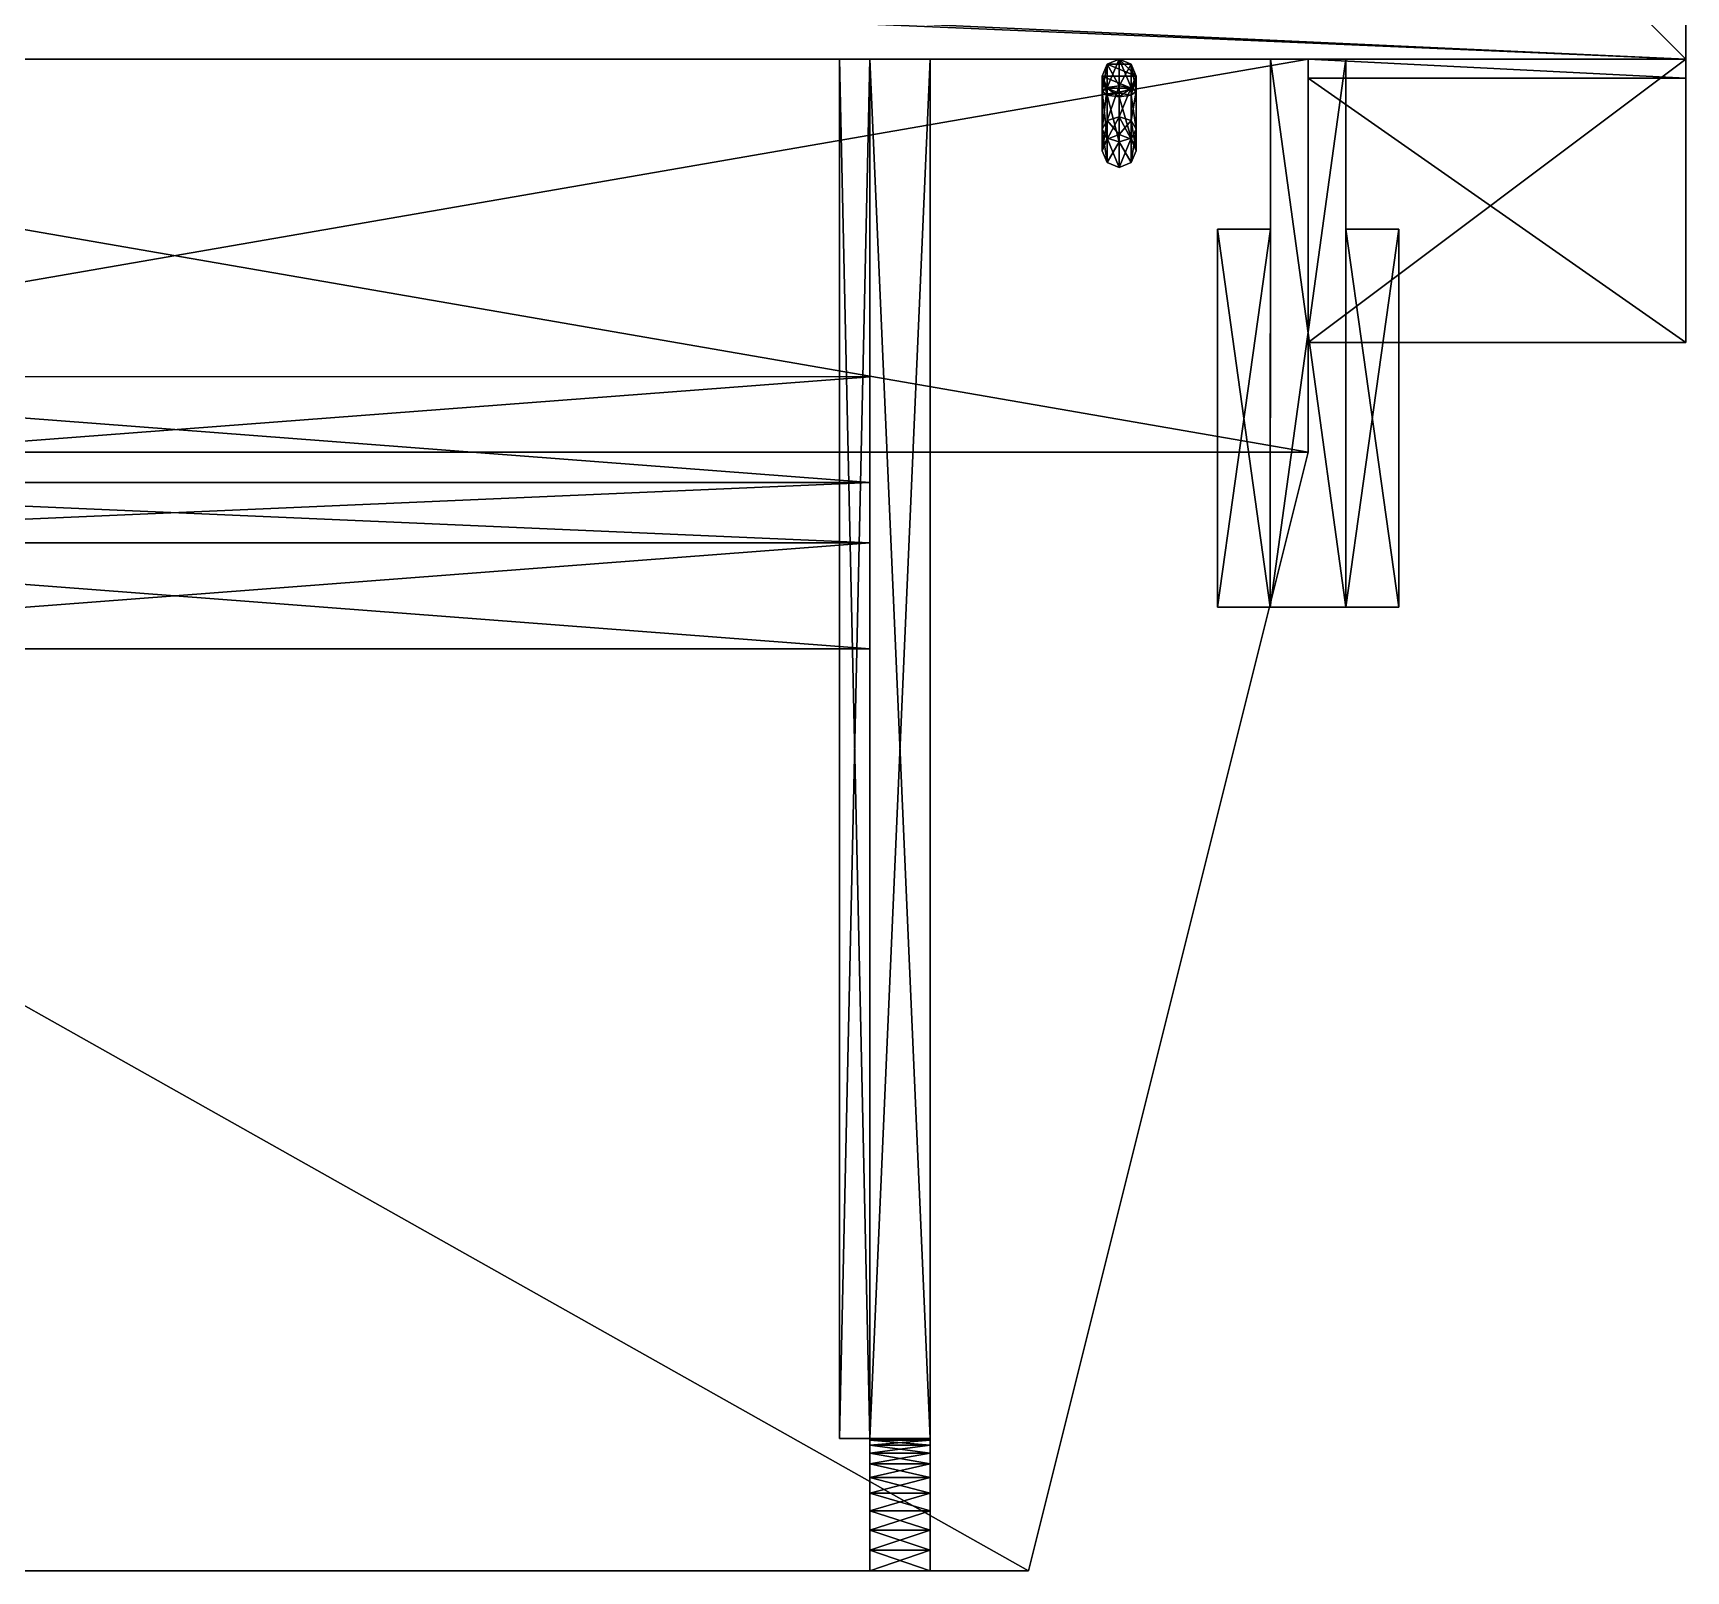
# Model space of a CAD drawing. Header units: millimetres. Extents: x 32280 to 33650, y 8700 to 10100.
# Drawn here: x 32762.5 to 33200, y 8700 to 9106.9 of the extents above; entities that cross this region are included whole.
import ezdxf

# ---------------------------------------------------------------- set-up
doc = ezdxf.new("R2010")
doc.units = ezdxf.units.MM
for name, color, linetype in [('1', 7, 'Continuous'), ('100', 7, 'Continuous'), ('14', 7, 'Continuous'), ('2', 7, 'Continuous'), ('21', 7, 'Continuous'), ('4', 7, 'Continuous'), ('42', 7, 'Continuous'), ('7', 7, 'Continuous'), ('9', 7, 'Continuous'), ('99', 7, 'Continuous')]:
    doc.layers.add(name, color=color, linetype=linetype)

msp = doc.modelspace()

# ---------------------------------------------------------------- meshes
at = {"layer": '1', "color": 251, "true_color": 0x666666}
mesh = msp.add_polyface(dxfattribs=at)
corners = [(32616, 8988, 20250), (32616, 8988, 20300), (32984, 8987.99, 20300), (32984, 8987.99, 20250), (32616, 9016, 20300), (32984, 9015.99, 20300), (32616, 9016, 20250), (32984, 9015.99, 20250)]
mesh.append_faces([[corners[k] for k in face] for face in [(0, 2, 3, 3), (1, 5, 2, 2), (4, 7, 5, 5), (6, 3, 7, 7), (1, 6, 4, 4), (3, 5, 7, 7)]], dxfattribs={"vtx0": -1, "color": 251})
mesh.append_faces([[corners[k] for k in face] for face in [(0, 1, 2, 2), (1, 4, 5, 5), (4, 6, 7, 7), (6, 0, 3, 3), (1, 0, 6, 6), (3, 2, 5, 5)]], dxfattribs={"vtx2": -1, "vtx3": -1, "color": 251})
mesh = msp.add_polyface(dxfattribs=at)
corners = [(32616, 8988, 20960), (32616, 8988, 21010), (32984, 8987.99, 21010), (32984, 8987.99, 20960), (32616, 9016, 21010), (32984, 9015.99, 21010), (32616, 9016, 20960), (32984, 9015.99, 20960)]
mesh.append_faces([[corners[k] for k in face] for face in [(0, 2, 3, 3), (1, 5, 2, 2), (4, 7, 5, 5), (6, 3, 7, 7), (1, 6, 4, 4), (3, 5, 7, 7)]], dxfattribs={"vtx0": -1, "color": 251})
mesh.append_faces([[corners[k] for k in face] for face in [(0, 1, 2, 2), (1, 4, 5, 5), (4, 6, 7, 7), (6, 0, 3, 3), (1, 0, 6, 6), (3, 2, 5, 5)]], dxfattribs={"vtx2": -1, "vtx3": -1, "color": 251})
mesh = msp.add_polyface(dxfattribs=at)
corners = [(32616, 8944, 20250), (32616, 8944, 20300), (32984, 8943.99, 20300), (32984, 8943.99, 20250), (32616, 8972, 20300), (32984, 8971.99, 20300), (32616, 8972, 20250), (32984, 8971.99, 20250)]
mesh.append_faces([[corners[k] for k in face] for face in [(0, 2, 3, 3), (1, 5, 2, 2), (4, 7, 5, 5), (6, 3, 7, 7), (1, 6, 4, 4), (3, 5, 7, 7)]], dxfattribs={"vtx0": -1, "color": 251})
mesh.append_faces([[corners[k] for k in face] for face in [(0, 1, 2, 2), (1, 4, 5, 5), (4, 6, 7, 7), (6, 0, 3, 3), (1, 0, 6, 6), (3, 2, 5, 5)]], dxfattribs={"vtx2": -1, "vtx3": -1, "color": 251})
mesh = msp.add_polyface(dxfattribs=at)
corners = [(32616, 8944, 20960), (32616, 8944, 21010), (32984, 8943.99, 21010), (32984, 8943.99, 20960), (32616, 8972, 21010), (32984, 8971.99, 21010), (32616, 8972, 20960), (32984, 8971.99, 20960)]
mesh.append_faces([[corners[k] for k in face] for face in [(0, 2, 3, 3), (1, 5, 2, 2), (4, 7, 5, 5), (6, 3, 7, 7), (1, 6, 4, 4), (3, 5, 7, 7)]], dxfattribs={"vtx0": -1, "color": 251})
mesh.append_faces([[corners[k] for k in face] for face in [(0, 1, 2, 2), (1, 4, 5, 5), (4, 6, 7, 7), (6, 0, 3, 3), (1, 0, 6, 6), (3, 2, 5, 5)]], dxfattribs={"vtx2": -1, "vtx3": -1, "color": 251})
at = {"layer": '100', "color": 28, "true_color": 0x661414}
mesh = msp.add_polyface(dxfattribs=at)
corners = [(32616, 8972, 20985), (32616, 8972, 20275), (32616, 8988, 20275), (32616, 8988, 20985), (32984, 8972, 20275), (32984, 8988, 20275), (32984, 8972, 20985), (32984, 8988, 20985)]
mesh.append_faces([[corners[k] for k in face] for face in [(0, 2, 3, 3), (1, 5, 2, 2), (4, 7, 5, 5), (6, 3, 7, 7), (1, 6, 4, 4), (3, 5, 7, 7)]], dxfattribs={"vtx0": -1, "color": 28})
mesh.append_faces([[corners[k] for k in face] for face in [(0, 1, 2, 2), (1, 4, 5, 5), (4, 6, 7, 7), (6, 0, 3, 3), (1, 0, 6, 6), (3, 2, 5, 5)]], dxfattribs={"vtx2": -1, "vtx3": -1, "color": 28})
at = {"layer": '14', "color": 159, "true_color": 0x293d66}
mesh = msp.add_polyface(dxfattribs=at)
corners = [(33075.99, 8955.01, 17395), (33075.99, 8955.01, 18070), (33089.99, 8955.01, 18070), (33089.99, 8955.01, 17395), (33076, 9055.01, 18070), (33090, 9055.01, 18070), (33076, 9055.01, 17395), (33090, 9055.01, 17395)]
mesh.append_faces([[corners[k] for k in face] for face in [(0, 2, 3, 3), (1, 5, 2, 2), (4, 7, 5, 5), (6, 3, 7, 7), (1, 6, 4, 4), (3, 5, 7, 7)]], dxfattribs={"vtx0": -1, "color": 159})
mesh.append_faces([[corners[k] for k in face] for face in [(0, 1, 2, 2), (1, 4, 5, 5), (4, 6, 7, 7), (6, 0, 3, 3), (1, 0, 6, 6), (3, 2, 5, 5)]], dxfattribs={"vtx2": -1, "vtx3": -1, "color": 159})
mesh = msp.add_polyface(dxfattribs=at)
corners = [(33109.99, 8955, 17395), (33109.99, 8955, 18070), (33123.99, 8955, 18070), (33123.99, 8955, 17395), (33110, 9055, 18070), (33124, 9055, 18070), (33110, 9055, 17395), (33124, 9055, 17395)]
mesh.append_faces([[corners[k] for k in face] for face in [(0, 2, 3, 3), (1, 5, 2, 2), (4, 7, 5, 5), (6, 3, 7, 7), (1, 6, 4, 4), (3, 5, 7, 7)]], dxfattribs={"vtx0": -1, "color": 159})
mesh.append_faces([[corners[k] for k in face] for face in [(0, 1, 2, 2), (1, 4, 5, 5), (4, 6, 7, 7), (6, 0, 3, 3), (1, 0, 6, 6), (3, 2, 5, 5)]], dxfattribs={"vtx2": -1, "vtx3": -1, "color": 159})
at = {"layer": '2', "color": 28, "true_color": 0x661414}
mesh = msp.add_polyface(dxfattribs=at)
corners = [(33054.51, 9095.5, 21598.62), (33053.2, 9092.31, 21598.62), (33053.2, 9092.31, 21630), (33054.51, 9095.5, 21630), (33050.01, 9091, 21598.62), (33050.01, 9091, 21630), (33046.83, 9092.31, 21598.62), (33046.83, 9092.31, 21630), (33045.51, 9095.5, 21598.62), (33045.51, 9095.5, 21630), (33046.83, 9098.68, 21598.62), (33046.83, 9098.68, 21630), (33050.01, 9100, 21598.62), (33050.01, 9100, 21630), (33053.2, 9098.68, 21598.62), (33053.2, 9098.68, 21630), (33054.51, 9095.5, 21594.39), (33053.2, 9092.31, 21596.67), (33050.01, 9091, 21597.61), (33046.83, 9092.31, 21596.67), (33045.51, 9095.5, 21594.39), (33046.83, 9098.68, 21592.11), (33050.01, 9100, 21591.16), (33053.2, 9098.68, 21592.11), (33054.51, 9091.48, 21593.03), (33053.2, 9090.46, 21596.04), (33050.01, 9090.04, 21597.29), (33046.83, 9090.46, 21596.04), (33045.51, 9091.48, 21593.03), (33046.83, 9092.51, 21590.01), (33050.01, 9092.93, 21588.77), (33053.2, 9092.51, 21590.01), (33046.83, 9083.78, 21584.35), (33050.01, 9084.75, 21583.45), (33045.51, 9081.44, 21586.51), (33046.83, 9079.11, 21588.67), (33050.01, 9078.14, 21589.56), (33053.2, 9079.11, 21588.67), (33054.51, 9081.44, 21586.51), (33053.2, 9083.78, 21584.35), (33050.01, 9080.09, 21574.88), (33053.2, 9078.81, 21575.2), (33054.51, 9075.73, 21575.99), (33053.2, 9072.64, 21576.77), (33050.01, 9071.37, 21577.09), (33046.83, 9072.64, 21576.77), (33045.51, 9075.73, 21575.99), (33046.83, 9078.81, 21575.2), (33050.01, 9080.09, 21565.12), (33053.2, 9078.81, 21564.8), (33054.51, 9075.73, 21564.01), (33053.2, 9072.65, 21563.23), (33050.01, 9071.37, 21562.9), (33046.83, 9072.65, 21563.23), (33045.51, 9075.73, 21564.01), (33046.83, 9078.81, 21564.8), (33050.01, 9084.75, 21556.55), (33053.2, 9083.78, 21555.65), (33054.51, 9081.44, 21553.49), (33053.2, 9079.11, 21551.33), (33050.01, 9078.14, 21550.44), (33046.83, 9079.11, 21551.33), (33045.51, 9081.44, 21553.49), (33046.83, 9083.78, 21555.65), (33050.01, 9092.93, 21551.23), (33053.2, 9092.51, 21549.99), (33054.51, 9091.49, 21546.97), (33053.2, 9090.47, 21543.96), (33050.01, 9090.04, 21542.71), (33046.83, 9090.47, 21543.96), (33045.51, 9091.49, 21546.97), (33046.83, 9092.51, 21549.99), (33054.51, 9095.5, 21545.61), (33053.2, 9092.32, 21543.33), (33050.01, 9091, 21542.39), (33046.83, 9092.32, 21543.33), (33045.51, 9095.5, 21545.61), (33046.83, 9098.68, 21547.89), (33050.01, 9100, 21548.84), (33053.2, 9098.68, 21547.89), (33054.51, 9095.5, 21541.37), (33053.2, 9092.32, 21541.37), (33050.01, 9091, 21541.37), (33046.83, 9092.32, 21541.37), (33045.51, 9095.5, 21541.37), (33046.83, 9098.68, 21541.37), (33050.01, 9100, 21541.37), (33053.2, 9098.68, 21541.37), (33054.51, 9095.5, 21510), (33053.2, 9092.32, 21510), (33050.01, 9091, 21510), (33046.83, 9092.32, 21510), (33045.51, 9095.5, 21510), (33046.83, 9098.68, 21510), (33050.01, 9100, 21510), (33053.2, 9098.68, 21510)]
mesh.append_faces([[corners[k] for k in face] for face in [(0, 2, 3, 3), (1, 5, 2, 2), (4, 7, 5, 5), (6, 9, 7, 7), (8, 11, 9, 9), (10, 13, 11, 11), (12, 15, 13, 13), (14, 3, 15, 15), (3, 13, 15, 15), (7, 2, 5, 5), (16, 1, 0, 0), (17, 4, 1, 1), (18, 6, 4, 4), (19, 8, 6, 6), (20, 10, 8, 8), (21, 12, 10, 10), (22, 14, 12, 12), (23, 0, 14, 14), (24, 17, 16, 16), (25, 18, 17, 17), (26, 19, 18, 18), (27, 20, 19, 19), (28, 21, 20, 20), (29, 22, 21, 21), (30, 23, 22, 22), (31, 16, 23, 23), (32, 30, 29, 29), (34, 29, 28, 28), (35, 28, 27, 27), (36, 27, 26, 26), (37, 26, 25, 25), (38, 25, 24, 24), (39, 24, 31, 31), (33, 31, 30, 30), (33, 41, 39, 39), (39, 42, 38, 38), (38, 43, 37, 37), (37, 44, 36, 36), (36, 45, 35, 35), (35, 46, 34, 34), (34, 47, 32, 32), (32, 40, 33, 33), (40, 49, 41, 41), (41, 50, 42, 42), (42, 51, 43, 43), (43, 52, 44, 44), (44, 53, 45, 45), (45, 54, 46, 46), (46, 55, 47, 47), (47, 48, 40, 40), (48, 57, 49, 49), (49, 58, 50, 50), (50, 59, 51, 51), (51, 60, 52, 52), (52, 61, 53, 53), (53, 62, 54, 54), (54, 63, 55, 55), (55, 56, 48, 48), (56, 65, 57, 57), (57, 66, 58, 58), (58, 67, 59, 59), (59, 68, 60, 60), (60, 69, 61, 61), (61, 70, 62, 62), (62, 71, 63, 63), (63, 64, 56, 56), (72, 67, 66, 66), (73, 68, 67, 67), (74, 69, 68, 68), (75, 70, 69, 69), (76, 71, 70, 70), (77, 64, 71, 71), (78, 65, 64, 64), (79, 66, 65, 65), (80, 73, 72, 72), (81, 74, 73, 73), (82, 75, 74, 74), (83, 76, 75, 75), (84, 77, 76, 76), (85, 78, 77, 77), (86, 79, 78, 78), (87, 72, 79, 79), (88, 81, 80, 80), (89, 82, 81, 81), (90, 83, 82, 82), (91, 84, 83, 83), (92, 85, 84, 84), (93, 86, 85, 85), (94, 87, 86, 86), (95, 80, 87, 87), (89, 91, 90, 90), (93, 95, 94, 94)]], dxfattribs={"vtx0": -1, "color": 28})
mesh.append_faces([[corners[k] for k in face] for face in [(13, 3, 11, 11), (11, 3, 9, 9), (9, 2, 7, 7), (91, 89, 92, 92), (92, 88, 93, 93)]], dxfattribs={"vtx0": -1, "vtx1": -1, "color": 28})
mesh.append_faces([[corners[k] for k in face] for face in [(9, 3, 2, 2), (92, 89, 88, 88), (93, 88, 95, 95)]], dxfattribs={"vtx0": -1, "vtx2": -1, "vtx3": -1, "color": 28})
mesh.append_faces([[corners[k] for k in face] for face in [(0, 1, 2, 2), (1, 4, 5, 5), (4, 6, 7, 7), (6, 8, 9, 9), (8, 10, 11, 11), (10, 12, 13, 13), (12, 14, 15, 15), (14, 0, 3, 3), (16, 17, 1, 1), (17, 18, 4, 4), (18, 19, 6, 6), (19, 20, 8, 8), (20, 21, 10, 10), (21, 22, 12, 12), (22, 23, 14, 14), (23, 16, 0, 0), (24, 25, 17, 17), (25, 26, 18, 18), (26, 27, 19, 19), (27, 28, 20, 20), (28, 29, 21, 21), (29, 30, 22, 22), (30, 31, 23, 23), (31, 24, 16, 16), (32, 33, 30, 30), (34, 32, 29, 29), (35, 34, 28, 28), (36, 35, 27, 27), (37, 36, 26, 26), (38, 37, 25, 25), (39, 38, 24, 24), (33, 39, 31, 31), (33, 40, 41, 41), (39, 41, 42, 42), (38, 42, 43, 43), (37, 43, 44, 44), (36, 44, 45, 45), (35, 45, 46, 46), (34, 46, 47, 47), (32, 47, 40, 40), (40, 48, 49, 49), (41, 49, 50, 50), (42, 50, 51, 51), (43, 51, 52, 52), (44, 52, 53, 53), (45, 53, 54, 54), (46, 54, 55, 55), (47, 55, 48, 48), (48, 56, 57, 57), (49, 57, 58, 58), (50, 58, 59, 59), (51, 59, 60, 60), (52, 60, 61, 61), (53, 61, 62, 62), (54, 62, 63, 63), (55, 63, 56, 56), (56, 64, 65, 65), (57, 65, 66, 66), (58, 66, 67, 67), (59, 67, 68, 68), (60, 68, 69, 69), (61, 69, 70, 70), (62, 70, 71, 71), (63, 71, 64, 64), (72, 73, 67, 67), (73, 74, 68, 68), (74, 75, 69, 69), (75, 76, 70, 70), (76, 77, 71, 71), (77, 78, 64, 64), (78, 79, 65, 65), (79, 72, 66, 66), (80, 81, 73, 73), (81, 82, 74, 74), (82, 83, 75, 75), (83, 84, 76, 76), (84, 85, 77, 77), (85, 86, 78, 78), (86, 87, 79, 79), (87, 80, 72, 72), (88, 89, 81, 81), (89, 90, 82, 82), (90, 91, 83, 83), (91, 92, 84, 84), (92, 93, 85, 85), (93, 94, 86, 86), (94, 95, 87, 87), (95, 88, 80, 80)]], dxfattribs={"vtx2": -1, "vtx3": -1, "color": 28})
mesh = msp.add_polyface(dxfattribs=at)
corners = [(33054.51, 9095.5, 22198.62), (33053.2, 9092.31, 22198.62), (33053.2, 9092.31, 22230), (33054.51, 9095.5, 22230), (33050.01, 9091, 22198.62), (33050.01, 9091, 22230), (33046.83, 9092.31, 22198.62), (33046.83, 9092.31, 22230), (33045.51, 9095.5, 22198.62), (33045.51, 9095.5, 22230), (33046.83, 9098.68, 22198.62), (33046.83, 9098.68, 22230), (33050.01, 9100, 22198.62), (33050.01, 9100, 22230), (33053.2, 9098.68, 22198.62), (33053.2, 9098.68, 22230), (33054.51, 9095.5, 22194.39), (33053.2, 9092.31, 22196.67), (33050.01, 9091, 22197.61), (33046.83, 9092.31, 22196.67), (33045.51, 9095.5, 22194.39), (33046.83, 9098.68, 22192.11), (33050.01, 9100, 22191.16), (33053.2, 9098.68, 22192.11), (33054.51, 9091.48, 22193.03), (33053.2, 9090.46, 22196.04), (33050.01, 9090.04, 22197.29), (33046.83, 9090.46, 22196.04), (33045.51, 9091.48, 22193.03), (33046.83, 9092.51, 22190.01), (33050.01, 9092.93, 22188.77), (33053.2, 9092.51, 22190.01), (33046.83, 9083.78, 22184.35), (33050.01, 9084.75, 22183.45), (33045.51, 9081.44, 22186.51), (33046.83, 9079.11, 22188.67), (33050.01, 9078.14, 22189.56), (33053.2, 9079.11, 22188.67), (33054.51, 9081.44, 22186.51), (33053.2, 9083.78, 22184.35), (33050.01, 9080.09, 22174.88), (33053.2, 9078.81, 22175.2), (33054.51, 9075.73, 22175.99), (33053.2, 9072.64, 22176.77), (33050.01, 9071.37, 22177.09), (33046.83, 9072.64, 22176.77), (33045.51, 9075.73, 22175.99), (33046.83, 9078.81, 22175.2), (33050.01, 9080.09, 22165.12), (33053.2, 9078.81, 22164.8), (33054.51, 9075.73, 22164.01), (33053.2, 9072.65, 22163.23), (33050.01, 9071.37, 22162.9), (33046.83, 9072.65, 22163.23), (33045.51, 9075.73, 22164.01), (33046.83, 9078.81, 22164.8), (33050.01, 9084.75, 22156.55), (33053.2, 9083.78, 22155.65), (33054.51, 9081.44, 22153.49), (33053.2, 9079.11, 22151.33), (33050.01, 9078.14, 22150.44), (33046.83, 9079.11, 22151.33), (33045.51, 9081.44, 22153.49), (33046.83, 9083.78, 22155.65), (33050.01, 9092.93, 22151.23), (33053.2, 9092.51, 22149.99), (33054.51, 9091.49, 22146.97), (33053.2, 9090.47, 22143.96), (33050.01, 9090.04, 22142.71), (33046.83, 9090.47, 22143.96), (33045.51, 9091.49, 22146.97), (33046.83, 9092.51, 22149.99), (33054.51, 9095.5, 22145.61), (33053.2, 9092.32, 22143.33), (33050.01, 9091, 22142.39), (33046.83, 9092.32, 22143.33), (33045.51, 9095.5, 22145.61), (33046.83, 9098.68, 22147.89), (33050.01, 9100, 22148.84), (33053.2, 9098.68, 22147.89), (33054.51, 9095.5, 22141.37), (33053.2, 9092.32, 22141.37), (33050.01, 9091, 22141.37), (33046.83, 9092.32, 22141.37), (33045.51, 9095.5, 22141.37), (33046.83, 9098.68, 22141.37), (33050.01, 9100, 22141.37), (33053.2, 9098.68, 22141.37), (33054.51, 9095.5, 22110), (33053.2, 9092.32, 22110), (33050.01, 9091, 22110), (33046.83, 9092.32, 22110), (33045.51, 9095.5, 22110), (33046.83, 9098.68, 22110), (33050.01, 9100, 22110), (33053.2, 9098.68, 22110)]
mesh.append_faces([[corners[k] for k in face] for face in [(0, 2, 3, 3), (1, 5, 2, 2), (4, 7, 5, 5), (6, 9, 7, 7), (8, 11, 9, 9), (10, 13, 11, 11), (12, 15, 13, 13), (14, 3, 15, 15), (3, 13, 15, 15), (7, 2, 5, 5), (16, 1, 0, 0), (17, 4, 1, 1), (18, 6, 4, 4), (19, 8, 6, 6), (20, 10, 8, 8), (21, 12, 10, 10), (22, 14, 12, 12), (23, 0, 14, 14), (24, 17, 16, 16), (25, 18, 17, 17), (26, 19, 18, 18), (27, 20, 19, 19), (28, 21, 20, 20), (29, 22, 21, 21), (30, 23, 22, 22), (31, 16, 23, 23), (32, 30, 29, 29), (34, 29, 28, 28), (35, 28, 27, 27), (36, 27, 26, 26), (37, 26, 25, 25), (38, 25, 24, 24), (39, 24, 31, 31), (33, 31, 30, 30), (33, 41, 39, 39), (39, 42, 38, 38), (38, 43, 37, 37), (37, 44, 36, 36), (36, 45, 35, 35), (35, 46, 34, 34), (34, 47, 32, 32), (32, 40, 33, 33), (40, 49, 41, 41), (41, 50, 42, 42), (42, 51, 43, 43), (43, 52, 44, 44), (44, 53, 45, 45), (45, 54, 46, 46), (46, 55, 47, 47), (47, 48, 40, 40), (48, 57, 49, 49), (49, 58, 50, 50), (50, 59, 51, 51), (51, 60, 52, 52), (52, 61, 53, 53), (53, 62, 54, 54), (54, 63, 55, 55), (55, 56, 48, 48), (56, 65, 57, 57), (57, 66, 58, 58), (58, 67, 59, 59), (59, 68, 60, 60), (60, 69, 61, 61), (61, 70, 62, 62), (62, 71, 63, 63), (63, 64, 56, 56), (72, 67, 66, 66), (73, 68, 67, 67), (74, 69, 68, 68), (75, 70, 69, 69), (76, 71, 70, 70), (77, 64, 71, 71), (78, 65, 64, 64), (79, 66, 65, 65), (80, 73, 72, 72), (81, 74, 73, 73), (82, 75, 74, 74), (83, 76, 75, 75), (84, 77, 76, 76), (85, 78, 77, 77), (86, 79, 78, 78), (87, 72, 79, 79), (88, 81, 80, 80), (89, 82, 81, 81), (90, 83, 82, 82), (91, 84, 83, 83), (92, 85, 84, 84), (93, 86, 85, 85), (94, 87, 86, 86), (95, 80, 87, 87), (89, 91, 90, 90), (93, 95, 94, 94)]], dxfattribs={"vtx0": -1, "color": 28})
mesh.append_faces([[corners[k] for k in face] for face in [(13, 3, 11, 11), (11, 3, 9, 9), (9, 2, 7, 7), (91, 89, 92, 92), (92, 88, 93, 93)]], dxfattribs={"vtx0": -1, "vtx1": -1, "color": 28})
mesh.append_faces([[corners[k] for k in face] for face in [(9, 3, 2, 2), (92, 89, 88, 88), (93, 88, 95, 95)]], dxfattribs={"vtx0": -1, "vtx2": -1, "vtx3": -1, "color": 28})
mesh.append_faces([[corners[k] for k in face] for face in [(0, 1, 2, 2), (1, 4, 5, 5), (4, 6, 7, 7), (6, 8, 9, 9), (8, 10, 11, 11), (10, 12, 13, 13), (12, 14, 15, 15), (14, 0, 3, 3), (16, 17, 1, 1), (17, 18, 4, 4), (18, 19, 6, 6), (19, 20, 8, 8), (20, 21, 10, 10), (21, 22, 12, 12), (22, 23, 14, 14), (23, 16, 0, 0), (24, 25, 17, 17), (25, 26, 18, 18), (26, 27, 19, 19), (27, 28, 20, 20), (28, 29, 21, 21), (29, 30, 22, 22), (30, 31, 23, 23), (31, 24, 16, 16), (32, 33, 30, 30), (34, 32, 29, 29), (35, 34, 28, 28), (36, 35, 27, 27), (37, 36, 26, 26), (38, 37, 25, 25), (39, 38, 24, 24), (33, 39, 31, 31), (33, 40, 41, 41), (39, 41, 42, 42), (38, 42, 43, 43), (37, 43, 44, 44), (36, 44, 45, 45), (35, 45, 46, 46), (34, 46, 47, 47), (32, 47, 40, 40), (40, 48, 49, 49), (41, 49, 50, 50), (42, 50, 51, 51), (43, 51, 52, 52), (44, 52, 53, 53), (45, 53, 54, 54), (46, 54, 55, 55), (47, 55, 48, 48), (48, 56, 57, 57), (49, 57, 58, 58), (50, 58, 59, 59), (51, 59, 60, 60), (52, 60, 61, 61), (53, 61, 62, 62), (54, 62, 63, 63), (55, 63, 56, 56), (56, 64, 65, 65), (57, 65, 66, 66), (58, 66, 67, 67), (59, 67, 68, 68), (60, 68, 69, 69), (61, 69, 70, 70), (62, 70, 71, 71), (63, 71, 64, 64), (72, 73, 67, 67), (73, 74, 68, 68), (74, 75, 69, 69), (75, 76, 70, 70), (76, 77, 71, 71), (77, 78, 64, 64), (78, 79, 65, 65), (79, 72, 66, 66), (80, 81, 73, 73), (81, 82, 74, 74), (82, 83, 75, 75), (83, 84, 76, 76), (84, 85, 77, 77), (85, 86, 78, 78), (86, 87, 79, 79), (87, 80, 72, 72), (88, 89, 81, 81), (89, 90, 82, 82), (90, 91, 83, 83), (91, 92, 84, 84), (92, 93, 85, 85), (93, 94, 86, 86), (94, 95, 87, 87), (95, 88, 80, 80)]], dxfattribs={"vtx2": -1, "vtx3": -1, "color": 28})
at = {"layer": '21', "color": 206, "true_color": 0x661466}
mesh = msp.add_polyface(dxfattribs=at)
corners = [(33089.99, 8955.01, 21895), (33089.99, 8955.01, 22165), (33109.99, 8955, 22165), (33109.99, 8955, 21895), (33090, 9100.01, 22165), (33110, 9100, 22165), (33090, 9100.01, 21895), (33110, 9100, 21895)]
mesh.append_faces([[corners[k] for k in face] for face in [(0, 2, 3, 3), (1, 5, 2, 2), (4, 7, 5, 5), (6, 3, 7, 7), (1, 6, 4, 4), (3, 5, 7, 7)]], dxfattribs={"vtx0": -1, "color": 206})
mesh.append_faces([[corners[k] for k in face] for face in [(0, 1, 2, 2), (1, 4, 5, 5), (4, 6, 7, 7), (6, 0, 3, 3), (1, 0, 6, 6), (3, 2, 5, 5)]], dxfattribs={"vtx2": -1, "vtx3": -1, "color": 206})
mesh = msp.add_polyface(dxfattribs=at)
corners = [(33089.99, 8955.01, 17800), (33089.99, 8955.01, 18070), (33109.99, 8955, 18070), (33109.99, 8955, 17800), (33090, 9100.01, 18070), (33110, 9100, 18070), (33090, 9100.01, 17800), (33110, 9100, 17800)]
mesh.append_faces([[corners[k] for k in face] for face in [(0, 2, 3, 3), (1, 5, 2, 2), (4, 7, 5, 5), (6, 3, 7, 7), (1, 6, 4, 4), (3, 5, 7, 7)]], dxfattribs={"vtx0": -1, "color": 206})
mesh.append_faces([[corners[k] for k in face] for face in [(0, 1, 2, 2), (1, 4, 5, 5), (4, 6, 7, 7), (6, 0, 3, 3), (1, 0, 6, 6), (3, 2, 5, 5)]], dxfattribs={"vtx2": -1, "vtx3": -1, "color": 206})
at = {"layer": '4', "color": 55, "true_color": 0xa6a666}
mesh = msp.add_polyface(dxfattribs=at)
corners = [(33200, 9100, 21030), (33200, 9025, 21030), (33100, 9025, 21030), (33100, 9100, 21030), (33200, 9025, 21025), (33100, 9025, 21025), (33200, 9095, 21025), (33100, 9095, 21025), (33200, 9095, 20955), (33100, 9095, 20955), (33200, 9100, 20955), (33100, 9100, 20955)]
mesh.append_faces([[corners[k] for k in face] for face in [(0, 2, 3, 3), (1, 5, 2, 2), (4, 7, 5, 5), (6, 9, 7, 7), (8, 11, 9, 9), (10, 3, 11, 11), (0, 4, 1, 1), (8, 0, 10, 10), (7, 2, 5, 5)]], dxfattribs={"vtx0": -1, "color": 55})
mesh.append_faces([[corners[k] for k in face] for face in [(4, 0, 6, 6), (6, 0, 8, 8), (3, 7, 11, 11)]], dxfattribs={"vtx0": -1, "vtx1": -1, "color": 55})
mesh.append_faces([[corners[k] for k in face] for face in [(7, 3, 2, 2)]], dxfattribs={"vtx0": -1, "vtx2": -1, "vtx3": -1, "color": 55})
mesh.append_faces([[corners[k] for k in face] for face in [(9, 11, 7, 7)]], dxfattribs={"vtx1": -1, "color": 55})
mesh.append_faces([[corners[k] for k in face] for face in [(0, 1, 2, 2), (1, 4, 5, 5), (4, 6, 7, 7), (6, 8, 9, 9), (8, 10, 11, 11), (10, 0, 3, 3)]], dxfattribs={"vtx2": -1, "vtx3": -1, "color": 55})
at = {"layer": '42', "color": 159, "true_color": 0x293d66}
mesh = msp.add_polyface(dxfattribs=at)
corners = [(32983.99, 8735, 20250), (32983.99, 8735, 20280), (32983.99, 9100, 20280), (32983.99, 9100, 20250), (32975.99, 8735, 20280), (32975.99, 9100, 20280), (32975.99, 8735, 20250), (32975.99, 9100, 20250)]
mesh.append_faces([[corners[k] for k in face] for face in [(0, 2, 3, 3), (1, 5, 2, 2), (4, 7, 5, 5), (6, 3, 7, 7), (1, 6, 4, 4), (3, 5, 7, 7)]], dxfattribs={"vtx0": -1, "color": 159})
mesh.append_faces([[corners[k] for k in face] for face in [(0, 1, 2, 2), (1, 4, 5, 5), (4, 6, 7, 7), (6, 0, 3, 3), (1, 0, 6, 6), (3, 2, 5, 5)]], dxfattribs={"vtx2": -1, "vtx3": -1, "color": 159})
mesh = msp.add_polyface(dxfattribs=at)
corners = [(32983.99, 8735, 20980), (32983.99, 8735, 21010), (32983.99, 9100, 21010), (32983.99, 9100, 20980), (32975.99, 8735, 21010), (32975.99, 9100, 21010), (32975.99, 8735, 20980), (32975.99, 9100, 20980)]
mesh.append_faces([[corners[k] for k in face] for face in [(0, 2, 3, 3), (1, 5, 2, 2), (4, 7, 5, 5), (6, 3, 7, 7), (1, 6, 4, 4), (3, 5, 7, 7)]], dxfattribs={"vtx0": -1, "color": 159})
mesh.append_faces([[corners[k] for k in face] for face in [(0, 1, 2, 2), (1, 4, 5, 5), (4, 6, 7, 7), (6, 0, 3, 3), (1, 0, 6, 6), (3, 2, 5, 5)]], dxfattribs={"vtx2": -1, "vtx3": -1, "color": 159})
at = {"layer": '7', "color": 206, "true_color": 0x661466}
mesh = msp.add_polyface(dxfattribs=at)
corners = [(33167, 9133, 17735), (33167, 9667, 17735), (32433, 9667, 17735), (32433, 9133, 17735), (33165, 9665, 17735), (33165, 9135, 17735), (32435, 9135, 17735), (32435, 9665, 17735), (32435, 9665, 22230), (33165, 9665, 22230), (32435, 9135, 22230), (33165, 9135, 22230), (32400, 9700, 22230), (33200, 9700, 22230), (33200, 9100, 22230), (32400, 9100, 22230), (33200, 9100, 17768), (32400, 9100, 17768), (33200, 9700, 17768), (32400, 9700, 17768)]
mesh.append_faces([[corners[k] for k in face] for face in [(8, 4, 7, 7), (10, 7, 6, 6), (11, 6, 5, 5), (9, 5, 4, 4), (16, 15, 14, 14), (18, 14, 13, 13), (19, 13, 12, 12), (17, 12, 15, 15), (2, 17, 3, 3), (19, 1, 18, 18), (18, 0, 16, 16), (16, 3, 17, 17)]], dxfattribs={"vtx0": -1, "color": 206})
mesh.append_faces([[corners[k] for k in face] for face in [(0, 5, 3, 3), (5, 1, 4, 4), (4, 1, 7, 7), (3, 6, 2, 2), (6, 3, 5, 5), (2, 7, 1, 1), (12, 8, 15, 15), (8, 13, 9, 9), (9, 13, 11, 11), (15, 10, 14, 14), (10, 15, 8, 8), (14, 11, 13, 13)]], dxfattribs={"vtx0": -1, "vtx1": -1, "color": 206})
mesh.append_faces([[corners[k] for k in face] for face in [(5, 0, 1, 1), (2, 6, 7, 7), (8, 12, 13, 13), (14, 10, 11, 11)]], dxfattribs={"vtx0": -1, "vtx2": -1, "vtx3": -1, "color": 206})
mesh.append_faces([[corners[k] for k in face] for face in [(8, 9, 4, 4), (10, 8, 7, 7), (11, 10, 6, 6), (9, 11, 5, 5), (16, 17, 15, 15), (18, 16, 14, 14), (19, 18, 13, 13), (17, 19, 12, 12), (2, 19, 17, 17), (19, 2, 1, 1), (18, 1, 0, 0), (16, 0, 3, 3)]], dxfattribs={"vtx2": -1, "vtx3": -1, "color": 206})
at = {"layer": '9', "color": 222, "true_color": 0xcf29a6}
mesh = msp.add_polyface(dxfattribs=at)
corners = [(33000, 8700, 20975), (33000, 8700, 20285), (32984, 8700, 20285), (32984, 8700, 20975), (33000, 8705.47, 20284.57), (32984, 8705.47, 20284.57), (33000, 8710.81, 20283.29), (32984, 8710.81, 20283.29), (33000, 8715.89, 20281.19), (32984, 8715.89, 20281.19), (33000, 8720.57, 20278.32), (32984, 8720.57, 20278.32), (33000, 8724.75, 20274.75), (32984, 8724.75, 20274.75), (33000, 8728.31, 20270.57), (32984, 8728.31, 20270.57), (33000, 8731.18, 20265.89), (32984, 8731.18, 20265.89), (33000, 8733.28, 20260.82), (32984, 8733.28, 20260.82), (33000, 8734.57, 20255.48), (32984, 8734.57, 20255.48), (33000, 8735, 20250), (32984, 8735, 20250), (33000, 9100, 20250), (32984, 9100, 20250), (33000, 9100, 21010), (32984, 9100, 21010), (33000, 8735, 21010), (32984, 8735, 21010), (33000, 8734.57, 21004.52), (32984, 8734.57, 21004.52), (33000, 8733.28, 20999.18), (32984, 8733.28, 20999.18), (33000, 8731.18, 20994.11), (32984, 8731.18, 20994.11), (33000, 8728.31, 20989.43), (32984, 8728.31, 20989.43), (33000, 8724.75, 20985.25), (32984, 8724.75, 20985.25), (33000, 8720.57, 20981.68), (32984, 8720.57, 20981.68), (33000, 8715.89, 20978.81), (32984, 8715.89, 20978.81), (33000, 8710.81, 20976.71), (32984, 8710.81, 20976.71), (33000, 8705.47, 20975.43), (32984, 8705.47, 20975.43)]
mesh.append_faces([[corners[k] for k in face] for face in [(0, 2, 3, 3), (1, 5, 2, 2), (4, 7, 5, 5), (6, 9, 7, 7), (8, 11, 9, 9), (10, 13, 11, 11), (12, 15, 13, 13), (14, 17, 15, 15), (16, 19, 17, 17), (18, 21, 19, 19), (20, 23, 21, 21), (22, 25, 23, 23), (24, 27, 25, 25), (26, 29, 27, 27), (28, 31, 29, 29), (30, 33, 31, 31), (32, 35, 33, 33), (34, 37, 35, 35), (36, 39, 37, 37), (38, 41, 39, 39), (40, 43, 41, 41), (42, 45, 43, 43), (44, 47, 45, 45), (46, 3, 47, 47), (20, 24, 22, 22), (46, 1, 0, 0), (26, 30, 28, 28), (31, 27, 29, 29), (5, 3, 2, 2), (25, 21, 23, 23)]], dxfattribs={"vtx0": -1, "color": 222})
mesh.append_faces([[corners[k] for k in face] for face in [(24, 20, 26, 26), (27, 31, 25, 25)]], dxfattribs={"vtx0": -1, "vtx1": -1, "color": 222})
mesh.append_faces([[corners[k] for k in face] for face in [(26, 1, 46, 46), (25, 3, 5, 5)]], dxfattribs={"vtx0": -1, "vtx1": -1, "vtx2": -1, "vtx3": -1, "color": 222})
mesh.append_faces([[corners[k] for k in face] for face in [(26, 20, 18, 18), (26, 18, 16, 16), (26, 16, 14, 14), (26, 14, 12, 12), (26, 12, 10, 10), (26, 10, 8, 8), (26, 8, 6, 6), (26, 6, 4, 4), (26, 4, 1, 1), (26, 46, 44, 44), (26, 44, 42, 42), (26, 42, 40, 40), (26, 40, 38, 38), (26, 38, 36, 36), (26, 36, 34, 34), (26, 34, 32, 32), (26, 32, 30, 30), (25, 31, 33, 33), (25, 33, 35, 35), (25, 35, 37, 37), (25, 37, 39, 39), (25, 39, 41, 41), (25, 41, 43, 43), (25, 43, 45, 45), (25, 45, 47, 47), (25, 47, 3, 3), (25, 5, 7, 7), (25, 7, 9, 9), (25, 9, 11, 11), (25, 11, 13, 13), (25, 13, 15, 15), (25, 15, 17, 17), (25, 17, 19, 19), (25, 19, 21, 21)]], dxfattribs={"vtx0": -1, "vtx2": -1, "vtx3": -1, "color": 222})
mesh.append_faces([[corners[k] for k in face] for face in [(0, 1, 2, 2), (1, 4, 5, 5), (4, 6, 7, 7), (6, 8, 9, 9), (8, 10, 11, 11), (10, 12, 13, 13), (12, 14, 15, 15), (14, 16, 17, 17), (16, 18, 19, 19), (18, 20, 21, 21), (20, 22, 23, 23), (22, 24, 25, 25), (24, 26, 27, 27), (26, 28, 29, 29), (28, 30, 31, 31), (30, 32, 33, 33), (32, 34, 35, 35), (34, 36, 37, 37), (36, 38, 39, 39), (38, 40, 41, 41), (40, 42, 43, 43), (42, 44, 45, 45), (44, 46, 47, 47), (46, 0, 3, 3)]], dxfattribs={"vtx2": -1, "vtx3": -1, "color": 222})
at = {"layer": '99', "color": 251, "true_color": 0x666666}
mesh = msp.add_polyface(dxfattribs=at)
corners = [(33100, 8996, 21030), (33100, 9100, 21030), (33100, 9100, 21010), (33100, 8996, 21010), (32500, 9100, 21030), (32500, 9100, 21010), (32499.99, 8996, 21030), (32499.99, 8996, 21010), (32573.97, 8700, 21030), (32573.97, 8700, 21010), (33026, 8700, 21030), (33026, 8700, 21010)]
mesh.append_faces([[corners[k] for k in face] for face in [(0, 2, 3, 3), (1, 5, 2, 2), (4, 7, 5, 5), (6, 9, 7, 7), (8, 11, 9, 9), (10, 3, 11, 11), (1, 6, 4, 4), (6, 10, 8, 8), (11, 7, 9, 9), (5, 3, 2, 2)]], dxfattribs={"vtx0": -1, "color": 251})
mesh.append_faces([[corners[k] for k in face] for face in [(7, 3, 5, 5)]], dxfattribs={"vtx0": -1, "vtx1": -1, "color": 251})
mesh.append_faces([[corners[k] for k in face] for face in [(6, 1, 0, 0), (6, 0, 10, 10), (7, 11, 3, 3)]], dxfattribs={"vtx0": -1, "vtx2": -1, "vtx3": -1, "color": 251})
mesh.append_faces([[corners[k] for k in face] for face in [(0, 1, 2, 2), (1, 4, 5, 5), (4, 6, 7, 7), (6, 8, 9, 9), (8, 10, 11, 11), (10, 0, 3, 3)]], dxfattribs={"vtx2": -1, "vtx3": -1, "color": 251})
mesh = msp.add_polyface(dxfattribs=at)
corners = [(33100, 8996, 20250), (33100, 9100, 20250), (33100, 9100, 20230), (33100, 8996, 20230), (32500, 9100, 20250), (32500, 9100, 20230), (32499.99, 8996, 20250), (32499.99, 8996, 20230), (32573.97, 8700, 20250), (32573.97, 8700, 20230), (33026, 8700, 20250), (33026, 8700, 20230)]
mesh.append_faces([[corners[k] for k in face] for face in [(0, 2, 3, 3), (1, 5, 2, 2), (4, 7, 5, 5), (6, 9, 7, 7), (8, 11, 9, 9), (10, 3, 11, 11), (1, 6, 4, 4), (6, 10, 8, 8), (11, 7, 9, 9), (5, 3, 2, 2)]], dxfattribs={"vtx0": -1, "color": 251})
mesh.append_faces([[corners[k] for k in face] for face in [(7, 3, 5, 5)]], dxfattribs={"vtx0": -1, "vtx1": -1, "color": 251})
mesh.append_faces([[corners[k] for k in face] for face in [(6, 1, 0, 0), (6, 0, 10, 10), (7, 11, 3, 3)]], dxfattribs={"vtx0": -1, "vtx2": -1, "vtx3": -1, "color": 251})
mesh.append_faces([[corners[k] for k in face] for face in [(0, 1, 2, 2), (1, 4, 5, 5), (4, 6, 7, 7), (6, 8, 9, 9), (8, 10, 11, 11), (10, 0, 3, 3)]], dxfattribs={"vtx2": -1, "vtx3": -1, "color": 251})

doc.saveas('drawing.dxf')
